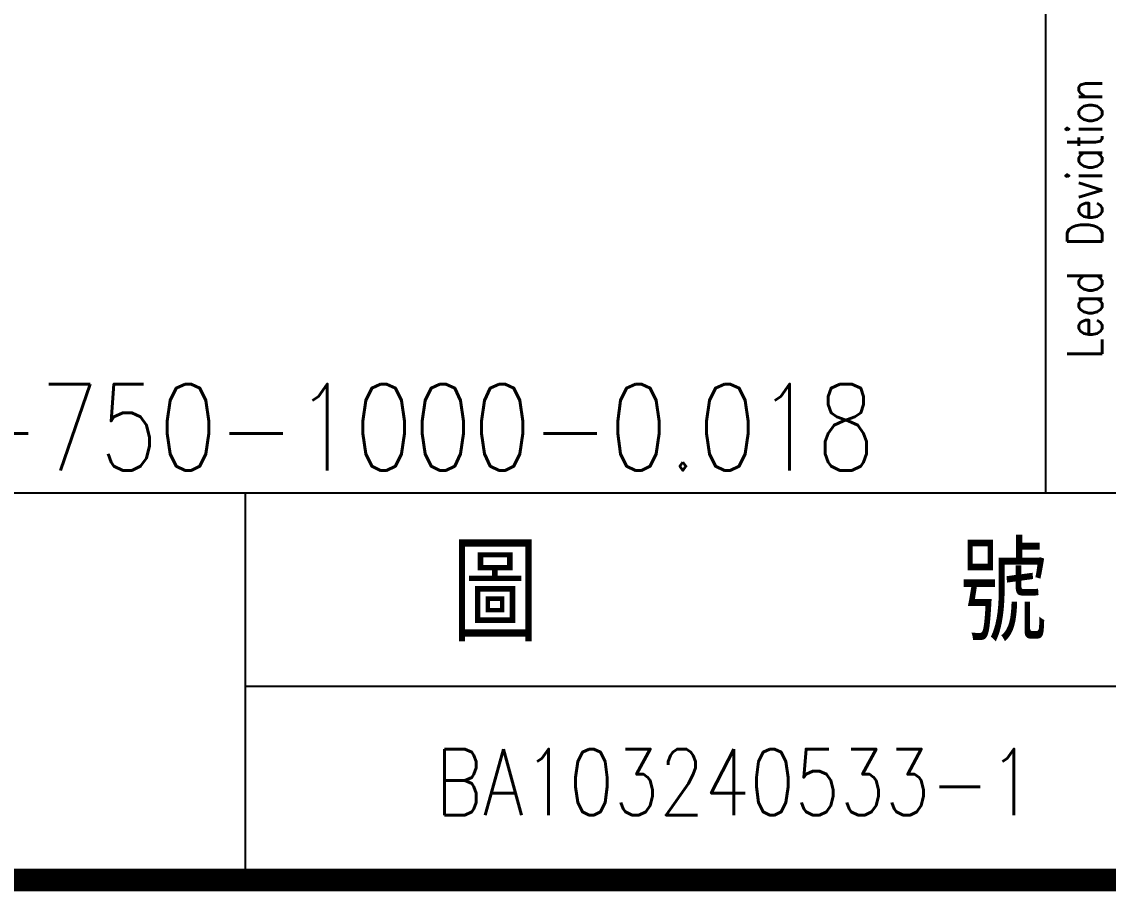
# Model space of a CAD drawing. Header units: millimetres. Extents: x 2300 to 2707, y 6 to 295.
# Drawn here: x 2526.6 to 2591.1, y 6.1 to 57.8 of the extents above; entities that cross this region are included whole.
import ezdxf
from ezdxf.enums import TextEntityAlignment as Align

# ---------------------------------------------------------------- set-up
doc = ezdxf.new("R2010")
doc.units = ezdxf.units.MM
doc.header["$LTSCALE"] = 10
doc.layers.get('0').update_dxf_attribs({"linetype": 'CONTINUOUS'})
doc.styles.add('SIMPLEX', font='SIMPLEX.shx', dxfattribs={"width": 0.8, "height": 3.5, "bigfont": 'chineset.shx'})
doc.styles.get("Standard").update_dxf_attribs({"font": 'TXT', "width": 0.8, "bigfont": 'CHINESET'})

msp = doc.modelspace()

# ---------------------------------------------------------------- linework, layer by layer
at = {"color": 3}
for p, q in [((2587.4121, 66.3412), (2587.4121, 29.7983)), ((2454.1626, 29.7983), (2706.4667, 29.7983)), ((2539.8795, 6.7929), (2539.8795, 29.7983)), ((2539.8795, 18.2956), (2706.4667, 18.2956))]:
    msp.add_line(p, q, dxfattribs=at)
msp.add_lwpolyline([(2300.2066, 6.7929, 1.3507, 1.3507, 0), (2706.4667, 6.7929, 1.3507, 1.3507, 0), (2706.4667, 294.6038, 1.3507, 1.3507, 0), (2300.2066, 294.6038, 1.3507, 1.3507, 0)], format="xyseb", close=True)

# ---------------------------------------------------------------- texts
at = {"color": 3, "linetype": 'ByBlock', "width": 0.8}
msp.add_text('Lead Deviation', height=2.073735, rotation=90, dxfattribs=at).set_placement((2589.6865, 46.0815), align=Align.MIDDLE)
at = {"color": 3, "style": 'SIMPLEX', "width": 0.8}
for s, height, p in [('=1R32-05T4-1FDIC-750-1000-0.018', 5.135012, (2466.2107, 33.6907)), ('BA103240533-1', 3.915304, (2551.1638, 12.6066))]:
    msp.add_text(s, height=height, dxfattribs=at).set_placement(p, align=Align.MIDDLE_LEFT)
at = {"color": 3, "width": 0.9}
msp.add_text('圖     號', height=5.74245, dxfattribs=at).set_placement((2552.1239, 20.971))

doc.saveas('drawing.dxf')
